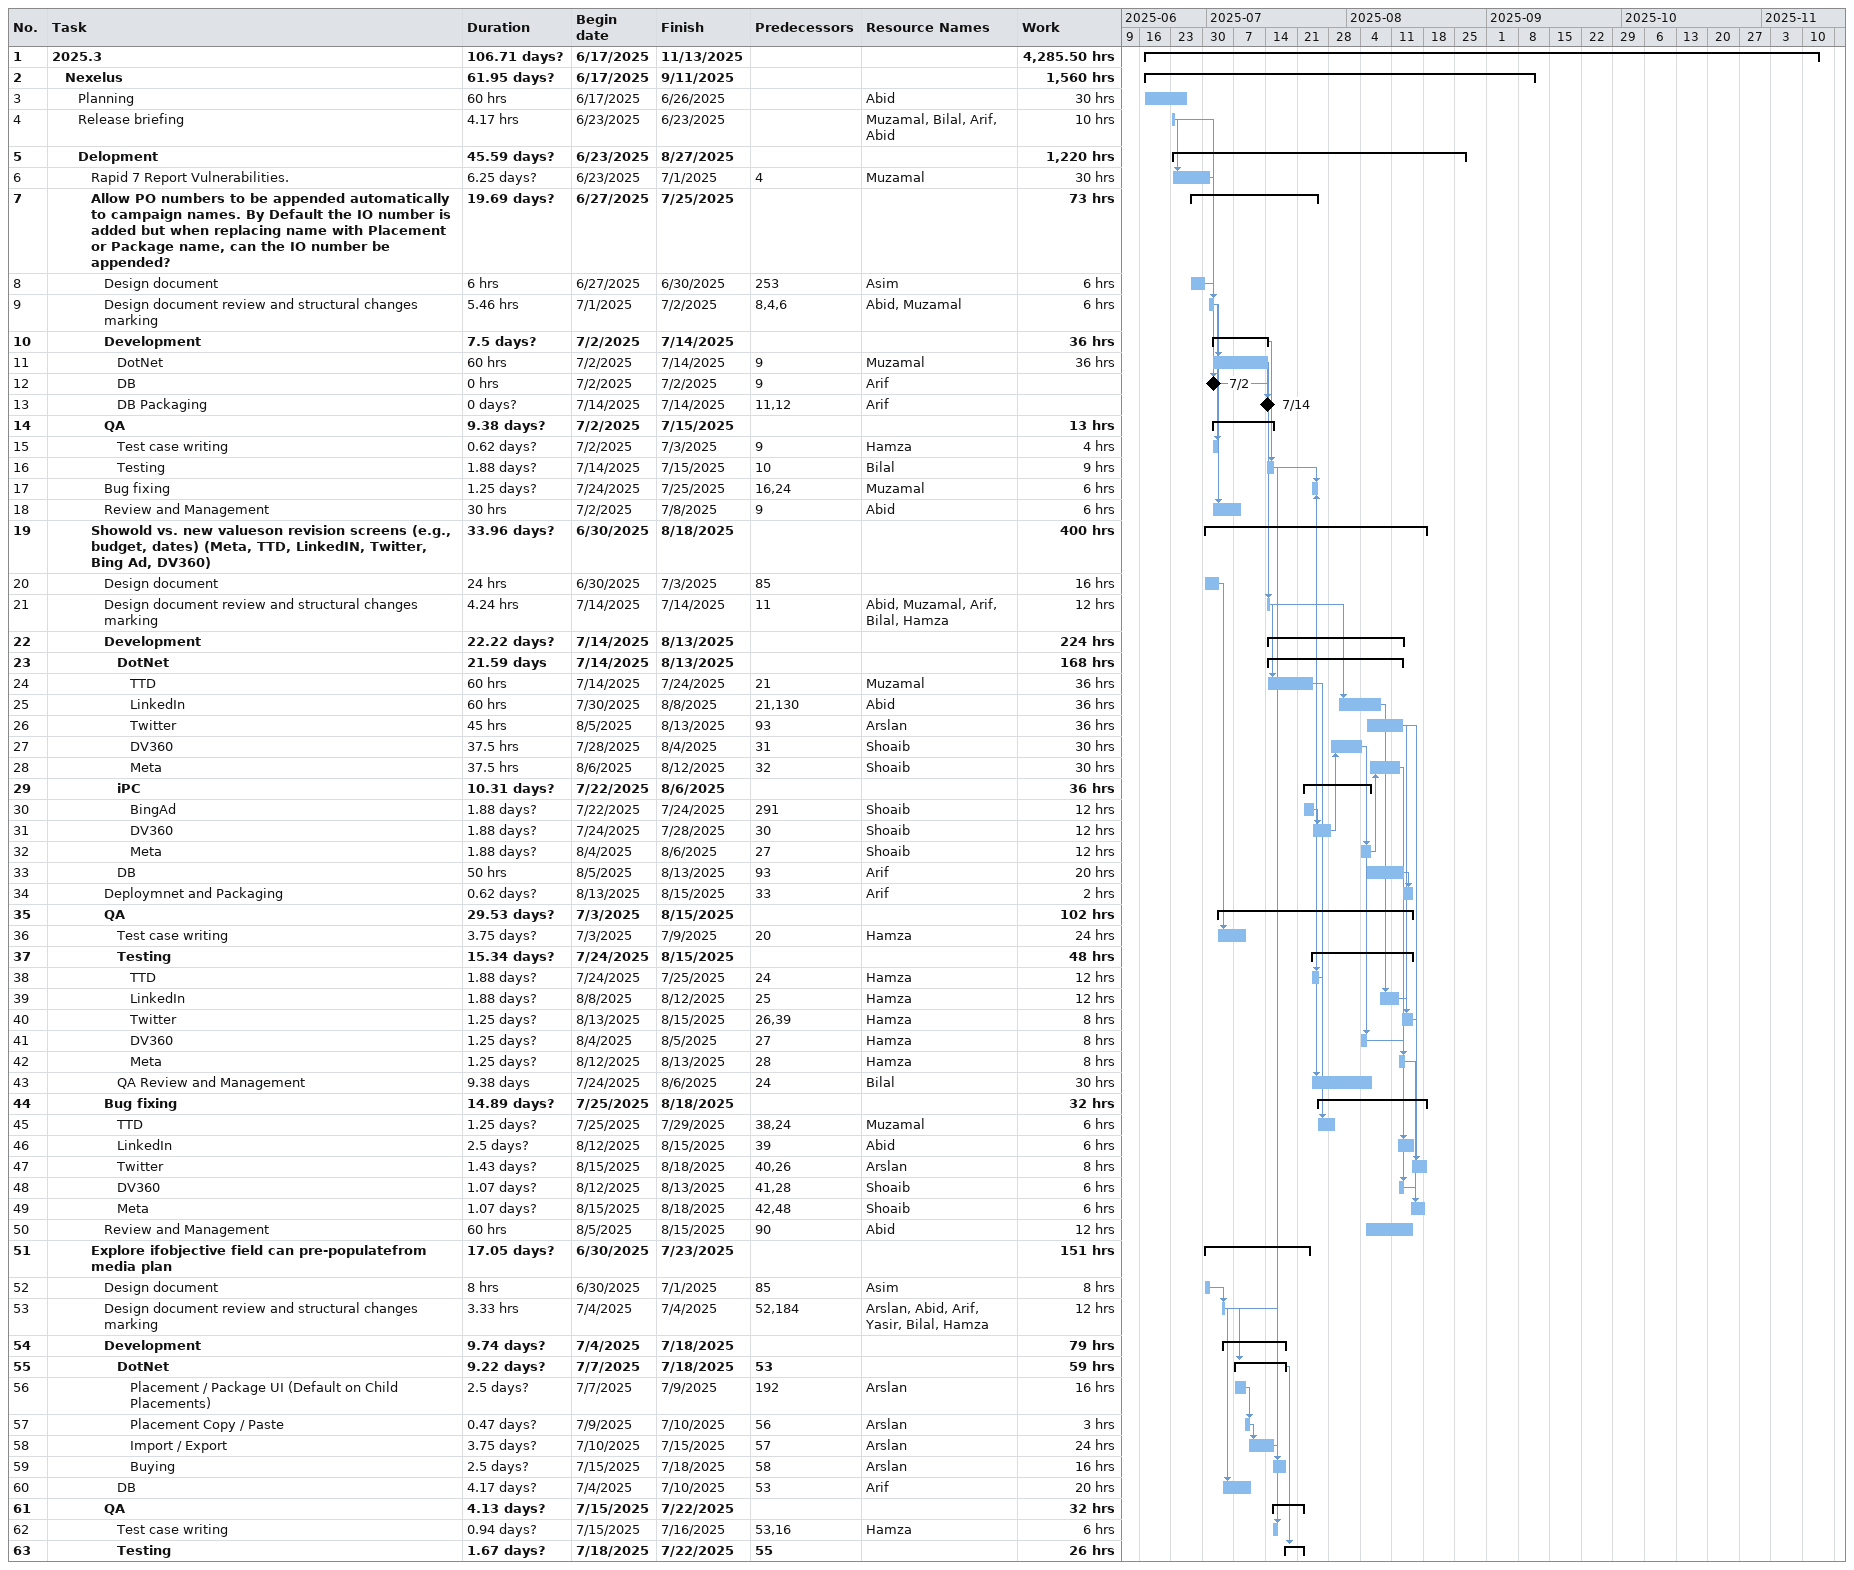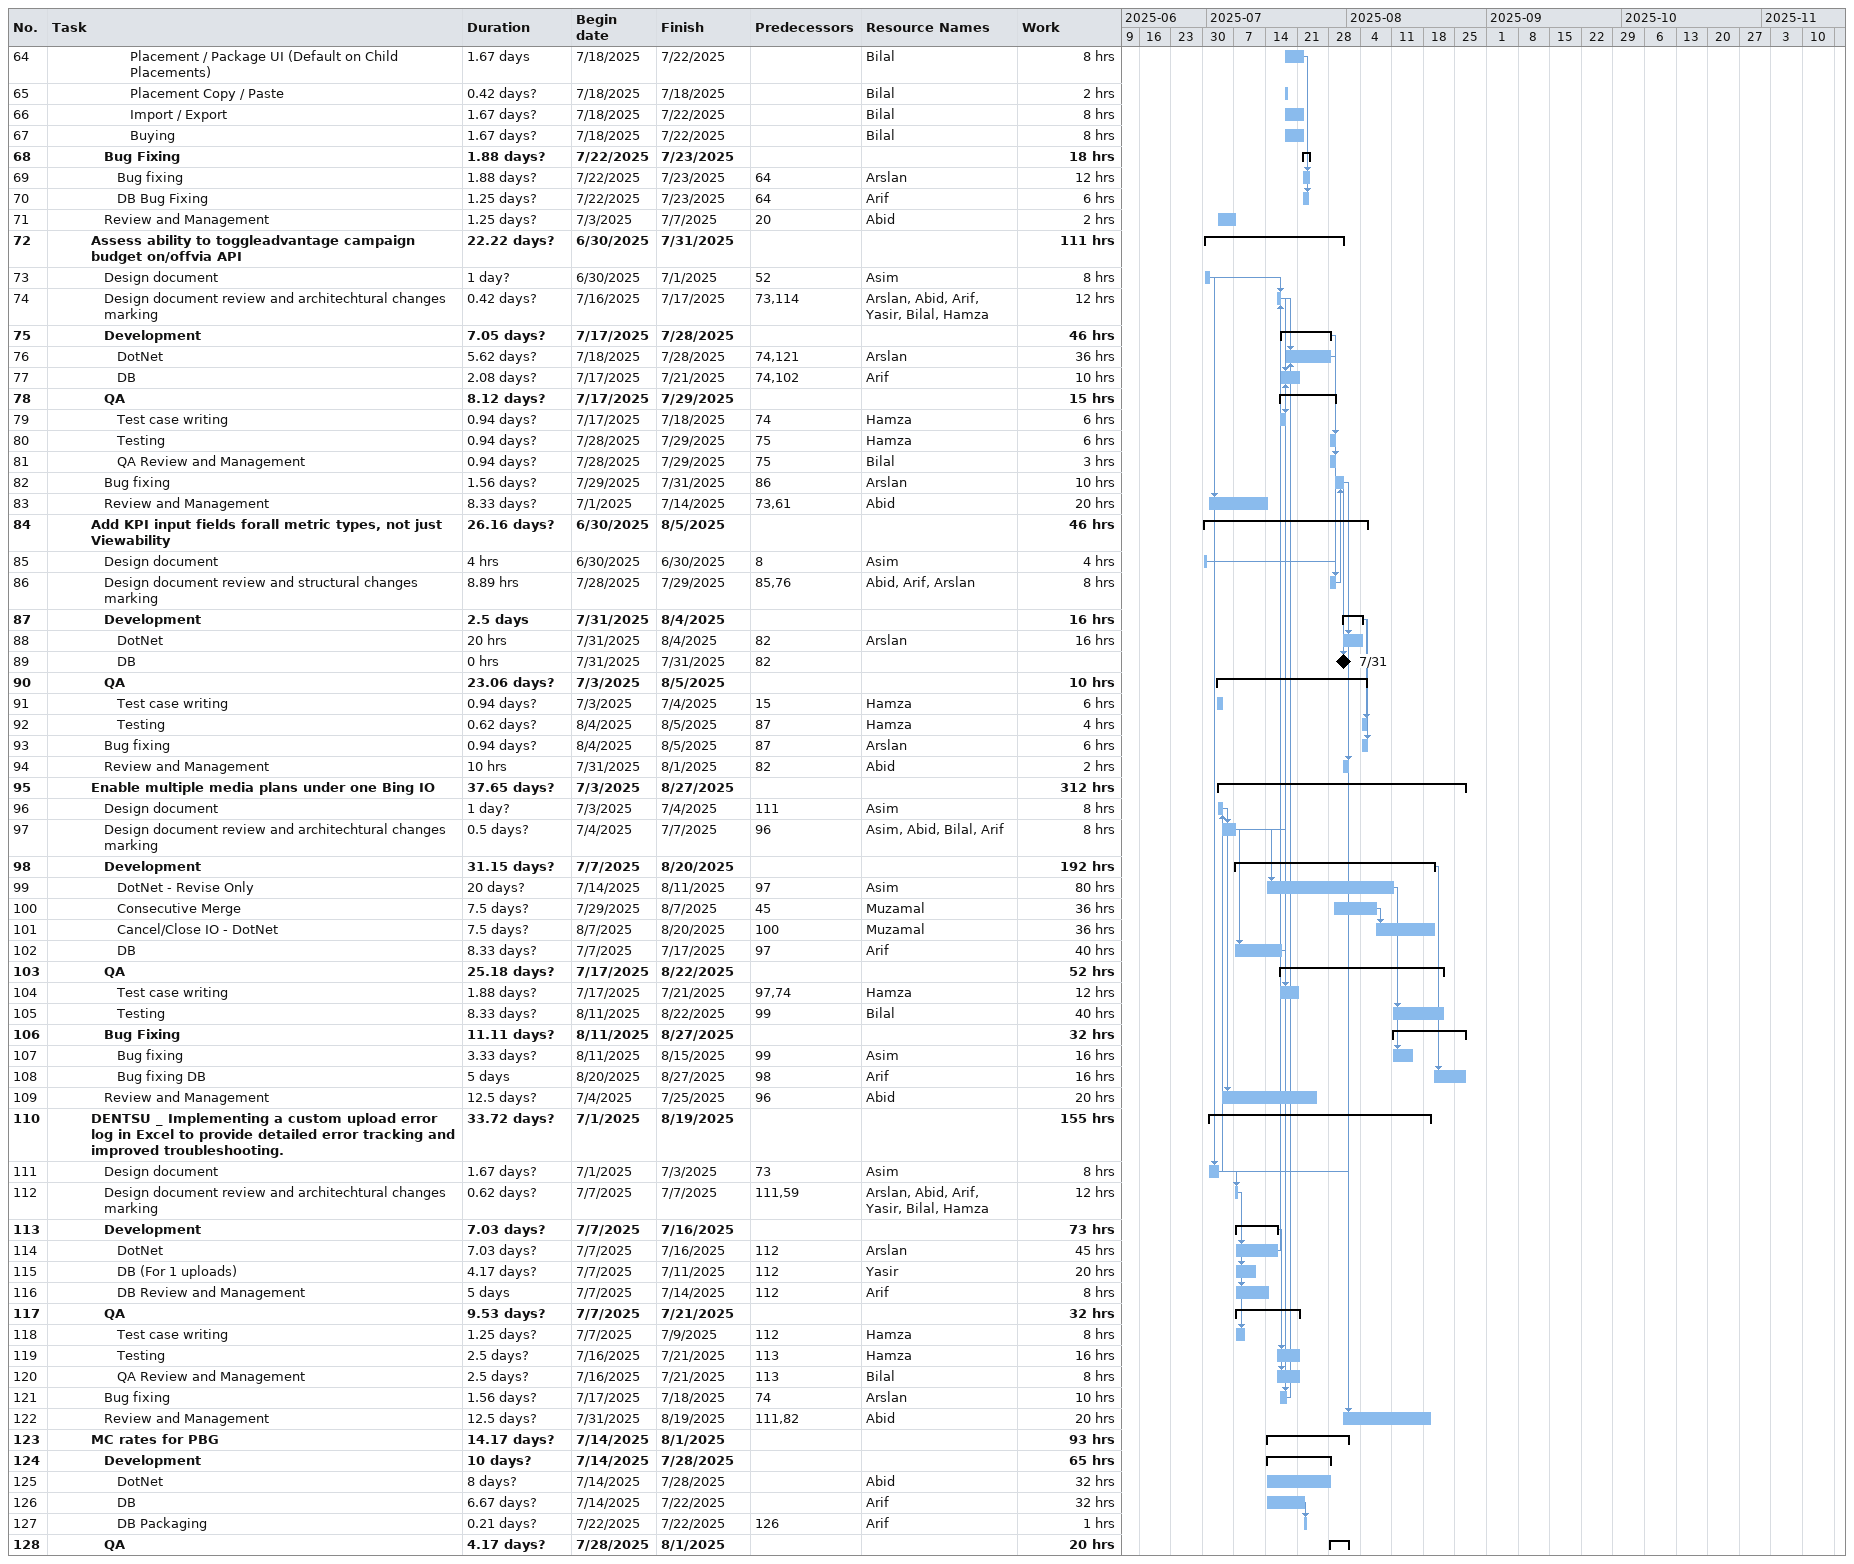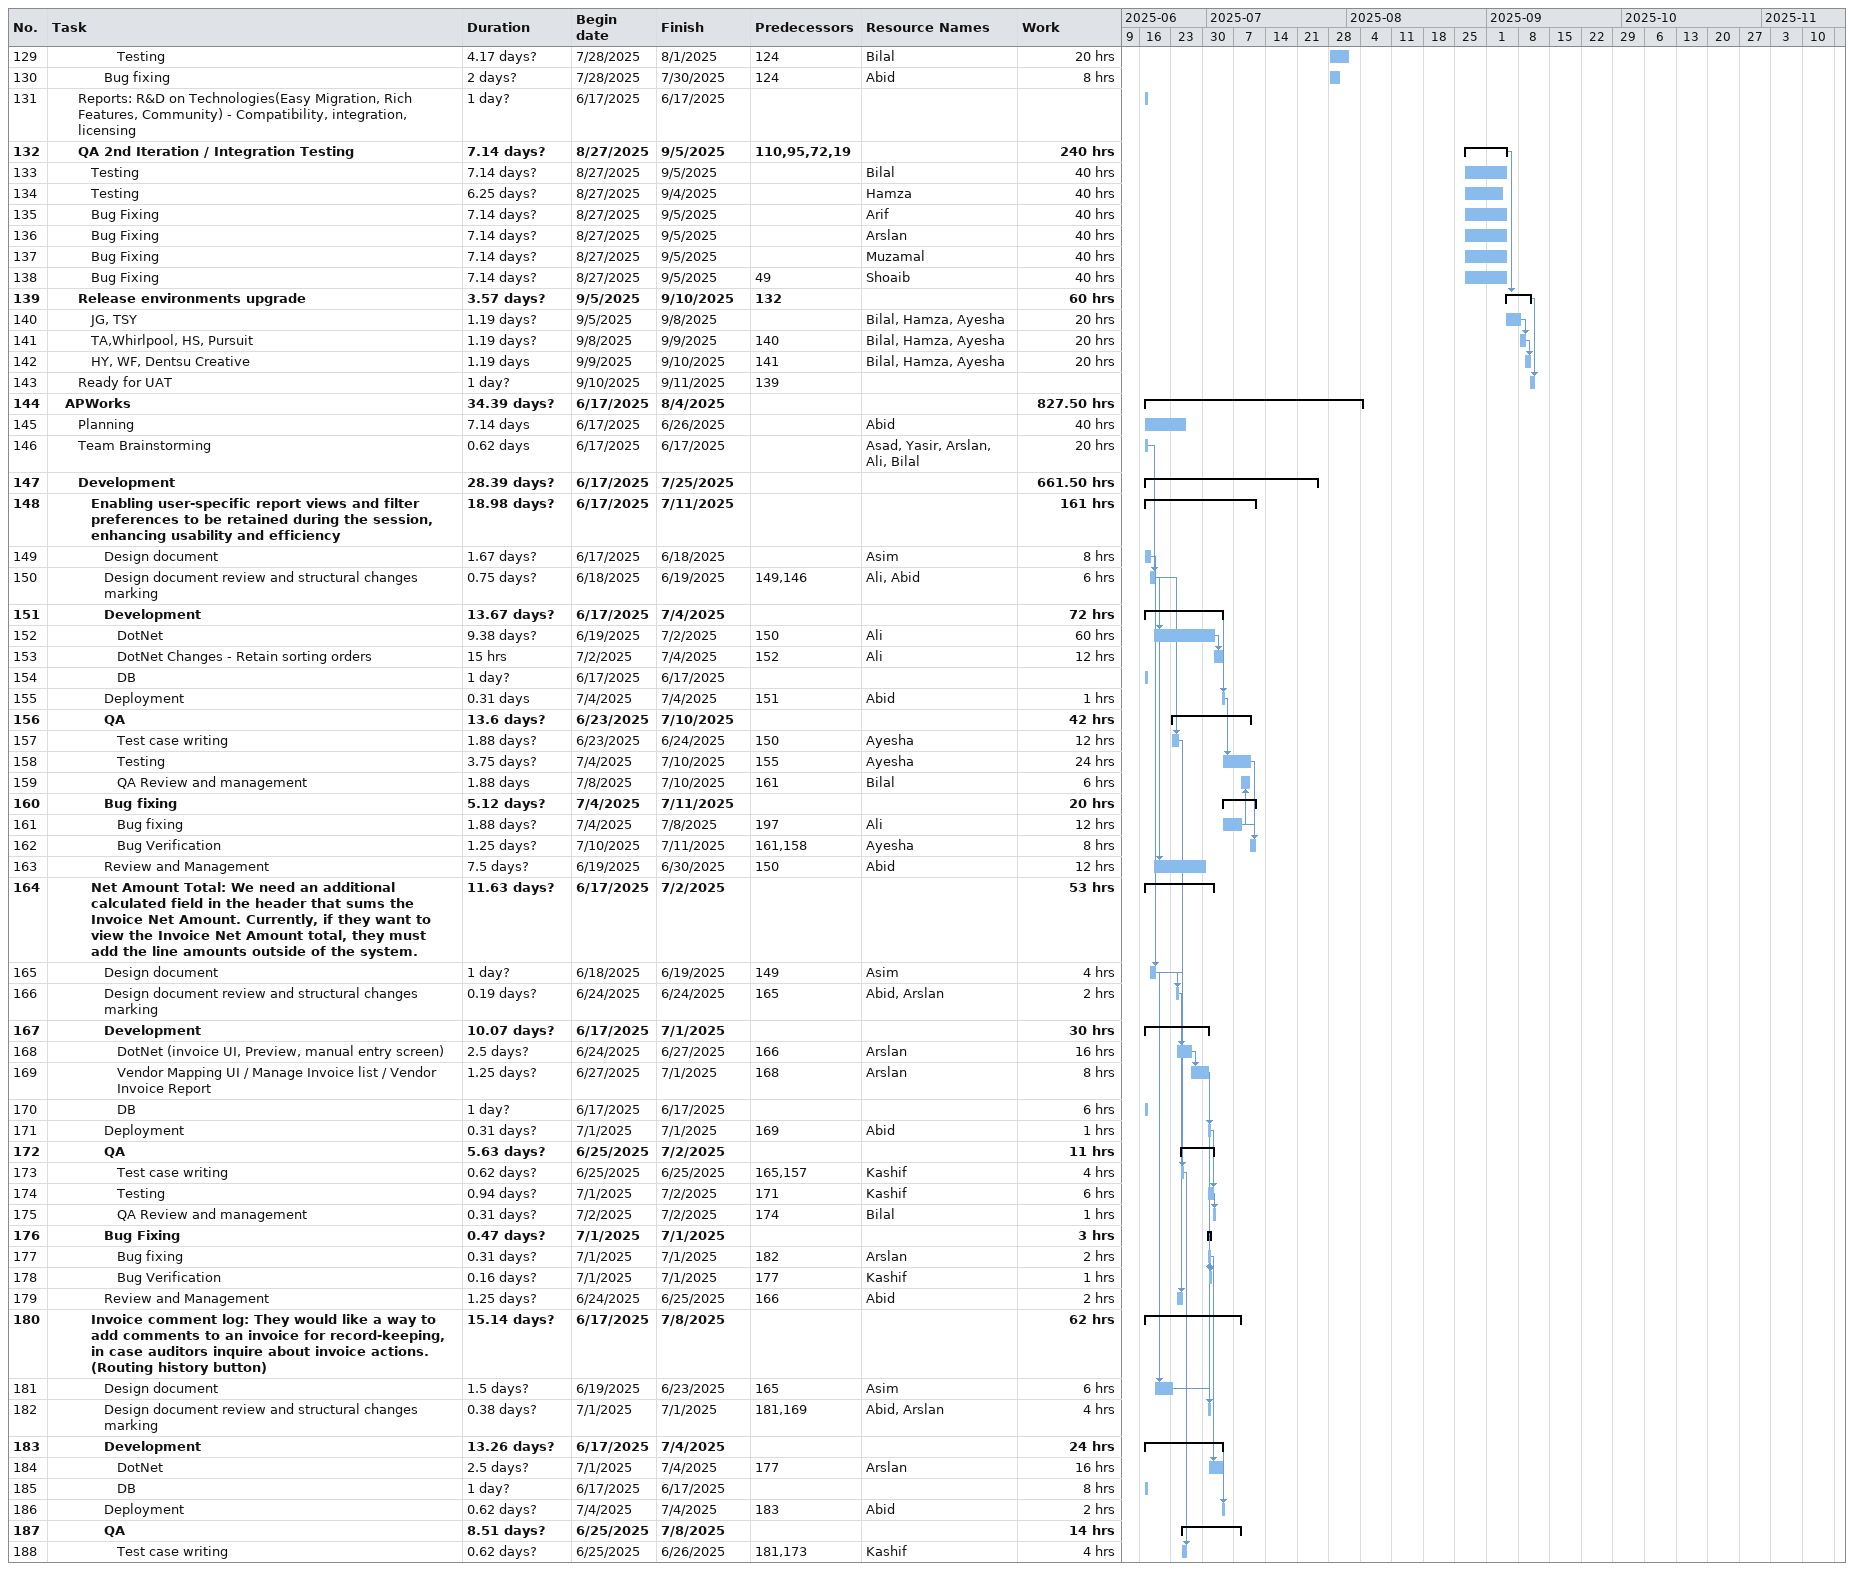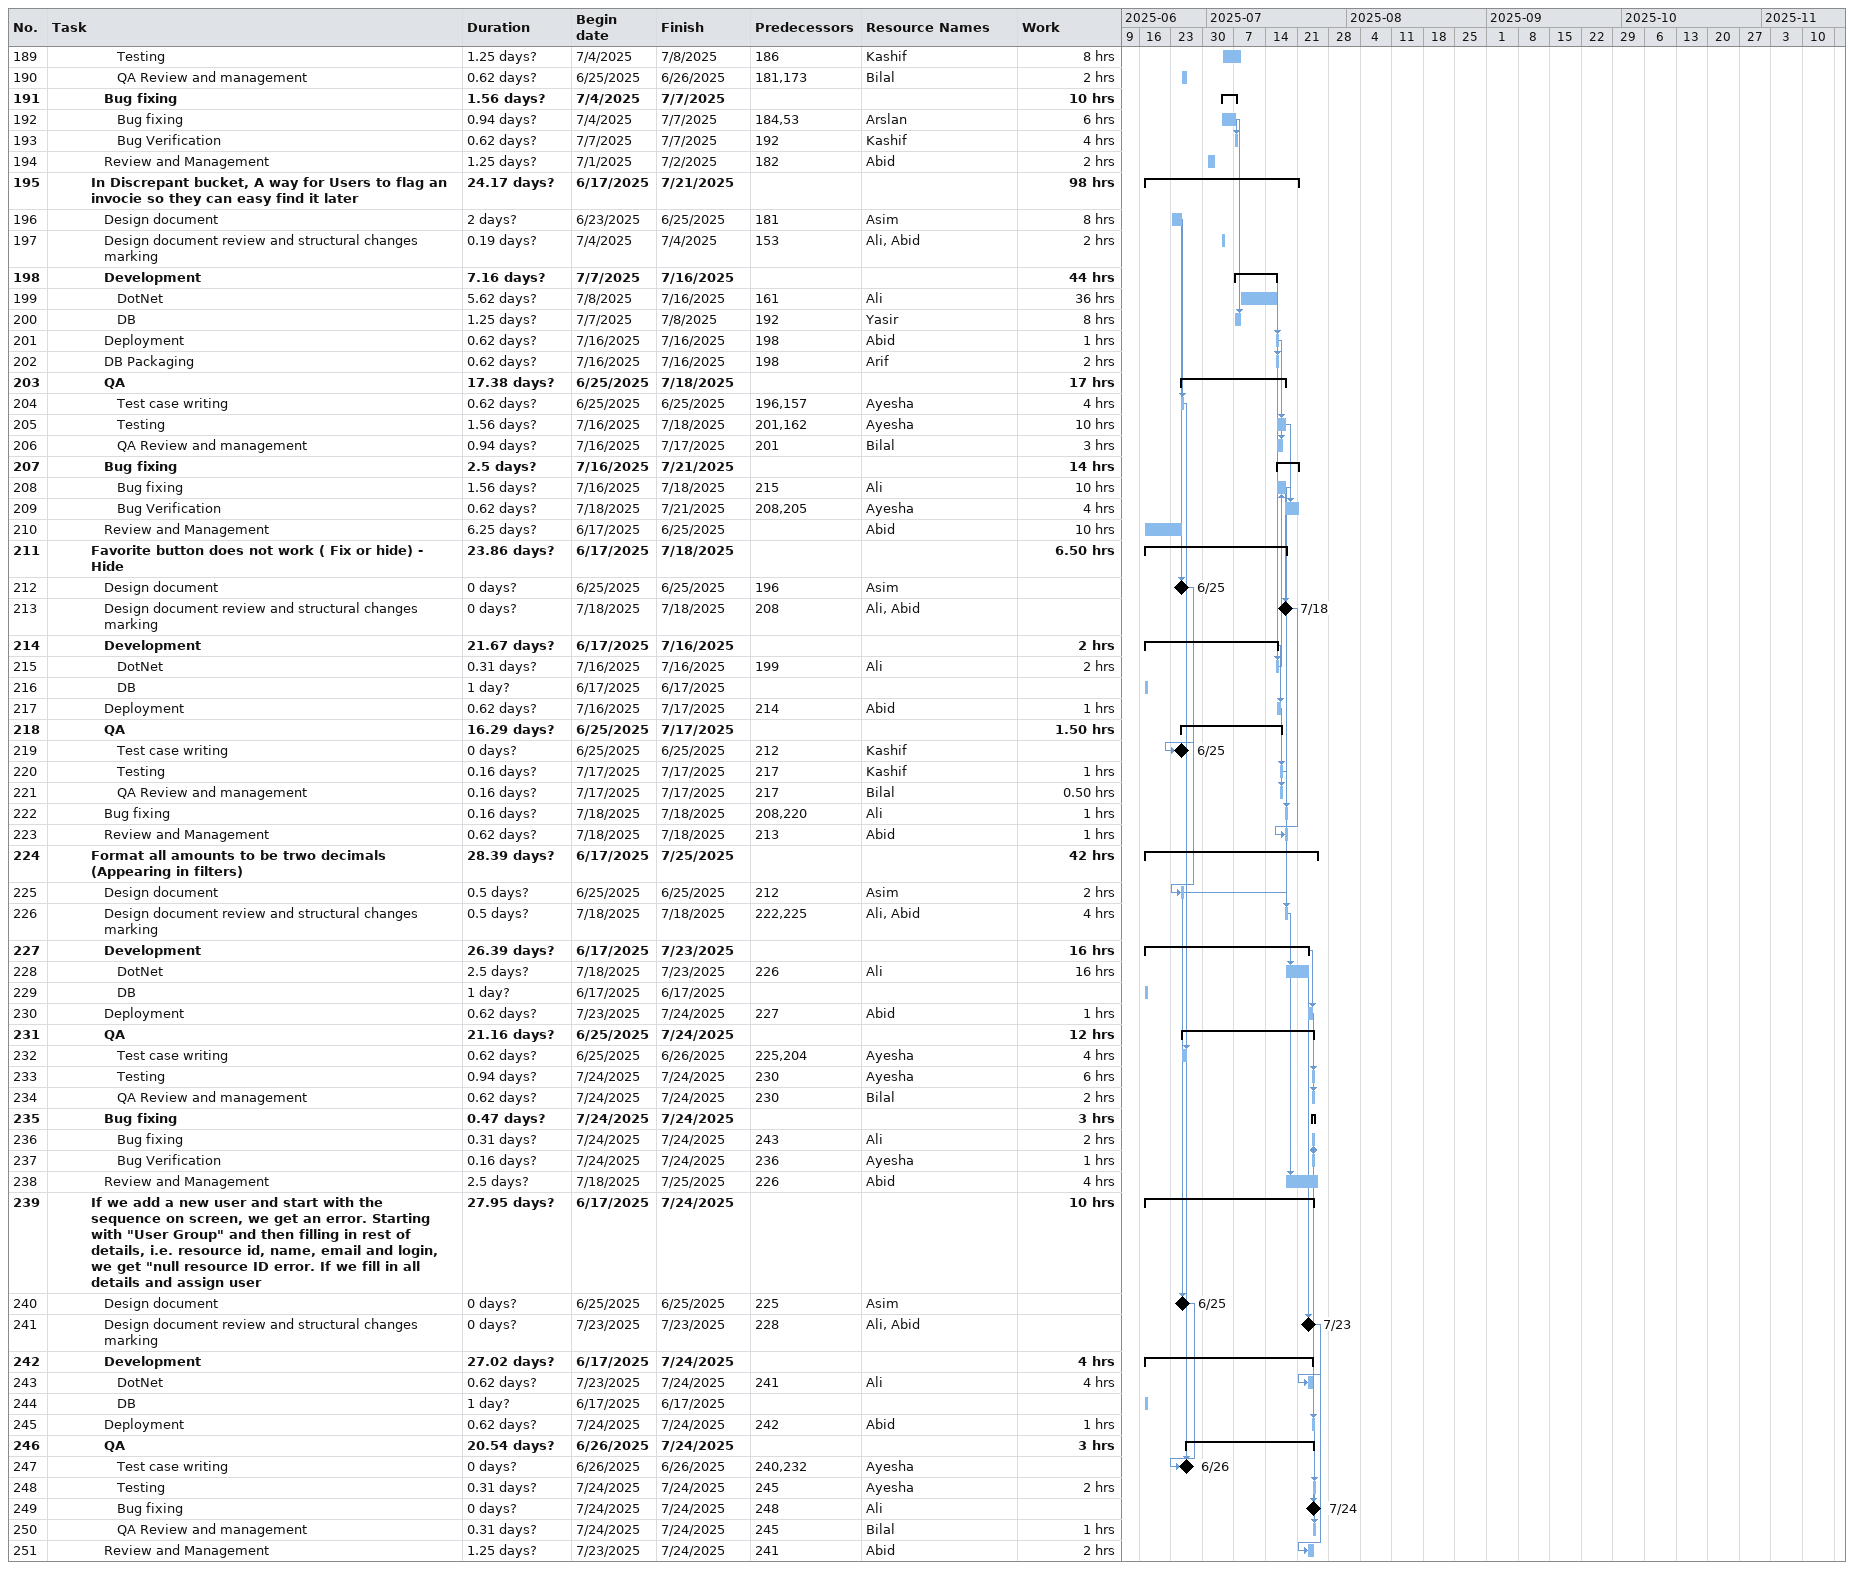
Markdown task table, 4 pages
| ID | Level | Task | Duration | Start | Finish | Predecessors | Resources | Work (h) |
|---|---|---|---|---|---|---|---|---|
| 1 | 1 | **2025.3** | 106.71d? | 2025-06-17 | 2025-11-13 |  |  | 4285.50 |
| 2 | 2 | **Nexelus** | 61.95d? | 2025-06-17 | 2025-09-11 |  |  | 1560 |
| 3 | 3 | Planning | 60h | 2025-06-17 | 2025-06-26 |  | Abid | 30 |
| 4 | 3 | Release briefing | 4.17h | 2025-06-23 | 2025-06-23 |  | Muzamal, Bilal, Arif, Abid | 10 |
| 5 | 3 | **Delopment** | 45.59d? | 2025-06-23 | 2025-08-27 |  |  | 1220 |
| 6 | 4 | Rapid 7 Report Vulnerabilities. | 6.25d? | 2025-06-23 | 2025-07-01 | 4 | Muzamal | 30 |
| 7 | 4 | **Allow PO numbers to be appended automatically to campaign names. By Default the IO number is added but when replacing name with Placement or Package name, can the IO number be appended?** | 19.69d? | 2025-06-27 | 2025-07-25 |  |  | 73 |
| 8 | 5 | Design document | 6h | 2025-06-27 | 2025-06-30 | 253 | Asim | 6 |
| 9 | 5 | Design document review and structural changes marking | 5.46h | 2025-07-01 | 2025-07-02 | 8, 4, 6 | Abid, Muzamal | 6 |
| 10 | 5 | **Development** | 7.5d? | 2025-07-02 | 2025-07-14 |  |  | 36 |
| 11 | 6 | DotNet | 60h | 2025-07-02 | 2025-07-14 | 9 | Muzamal | 36 |
| 12 | 6 | DB | 0h | 2025-07-02 | 2025-07-02 | 9 | Arif |  |
| 13 | 6 | DB Packaging | 0d? | 2025-07-14 | 2025-07-14 | 11, 12 | Arif |  |
| 14 | 5 | **QA** | 9.38d? | 2025-07-02 | 2025-07-15 |  |  | 13 |
| 15 | 6 | Test case writing | 0.62d? | 2025-07-02 | 2025-07-03 | 9 | Hamza | 4 |
| 16 | 6 | Testing | 1.88d? | 2025-07-14 | 2025-07-15 | 10 | Bilal | 9 |
| 17 | 5 | Bug fixing | 1.25d? | 2025-07-24 | 2025-07-25 | 16, 24 | Muzamal | 6 |
| 18 | 5 | Review and Management | 30h | 2025-07-02 | 2025-07-08 | 9 | Abid | 6 |
| 19 | 4 | **Showold vs. new valueson revision screens (e.g., budget, dates) (Meta, TTD, LinkedIN, Twitter, Bing Ad, DV360)** | 33.96d? | 2025-06-30 | 2025-08-18 |  |  | 400 |
| 20 | 5 | Design document | 24h | 2025-06-30 | 2025-07-03 | 85 |  | 16 |
| 21 | 5 | Design document review and structural changes marking | 4.24h | 2025-07-14 | 2025-07-14 | 11 | Abid, Muzamal, Arif, Bilal, Hamza | 12 |
| 22 | 5 | **Development** | 22.22d? | 2025-07-14 | 2025-08-13 |  |  | 224 |
| 23 | 6 | **DotNet** | 21.59d | 2025-07-14 | 2025-08-13 |  |  | 168 |
| 24 | 7 | TTD | 60h | 2025-07-14 | 2025-07-24 | 21 | Muzamal | 36 |
| 25 | 7 | LinkedIn | 60h | 2025-07-30 | 2025-08-08 | 21, 130 | Abid | 36 |
| 26 | 7 | Twitter | 45h | 2025-08-05 | 2025-08-13 | 93 | Arslan | 36 |
| 27 | 7 | DV360 | 37.5h | 2025-07-28 | 2025-08-04 | 31 | Shoaib | 30 |
| 28 | 7 | Meta | 37.5h | 2025-08-06 | 2025-08-12 | 32 | Shoaib | 30 |
| 29 | 6 | **iPC** | 10.31d? | 2025-07-22 | 2025-08-06 |  |  | 36 |
| 30 | 7 | BingAd | 1.88d? | 2025-07-22 | 2025-07-24 | 291 | Shoaib | 12 |
| 31 | 7 | DV360 | 1.88d? | 2025-07-24 | 2025-07-28 | 30 | Shoaib | 12 |
| 32 | 7 | Meta | 1.88d? | 2025-08-04 | 2025-08-06 | 27 | Shoaib | 12 |
| 33 | 6 | DB | 50h | 2025-08-05 | 2025-08-13 | 93 | Arif | 20 |
| 34 | 5 | Deploymnet and Packaging | 0.62d? | 2025-08-13 | 2025-08-15 | 33 | Arif | 2 |
| 35 | 5 | **QA** | 29.53d? | 2025-07-03 | 2025-08-15 |  |  | 102 |
| 36 | 6 | Test case writing | 3.75d? | 2025-07-03 | 2025-07-09 | 20 | Hamza | 24 |
| 37 | 6 | **Testing** | 15.34d? | 2025-07-24 | 2025-08-15 |  |  | 48 |
| 38 | 7 | TTD | 1.88d? | 2025-07-24 | 2025-07-25 | 24 | Hamza | 12 |
| 39 | 7 | LinkedIn | 1.88d? | 2025-08-08 | 2025-08-12 | 25 | Hamza | 12 |
| 40 | 7 | Twitter | 1.25d? | 2025-08-13 | 2025-08-15 | 26, 39 | Hamza | 8 |
| 41 | 7 | DV360 | 1.25d? | 2025-08-04 | 2025-08-05 | 27 | Hamza | 8 |
| 42 | 7 | Meta | 1.25d? | 2025-08-12 | 2025-08-13 | 28 | Hamza | 8 |
| 43 | 6 | QA Review and Management | 9.38d | 2025-07-24 | 2025-08-06 | 24 | Bilal | 30 |
| 44 | 5 | **Bug fixing** | 14.89d? | 2025-07-25 | 2025-08-18 |  |  | 32 |
| 45 | 6 | TTD | 1.25d? | 2025-07-25 | 2025-07-29 | 38, 24 | Muzamal | 6 |
| 46 | 6 | LinkedIn | 2.5d? | 2025-08-12 | 2025-08-15 | 39 | Abid | 6 |
| 47 | 6 | Twitter | 1.43d? | 2025-08-15 | 2025-08-18 | 40, 26 | Arslan | 8 |
| 48 | 6 | DV360 | 1.07d? | 2025-08-12 | 2025-08-13 | 41, 28 | Shoaib | 6 |
| 49 | 6 | Meta | 1.07d? | 2025-08-15 | 2025-08-18 | 42, 48 | Shoaib | 6 |
| 50 | 5 | Review and Management | 60h | 2025-08-05 | 2025-08-15 | 90 | Abid | 12 |
| 51 | 4 | **Explore ifobjective field can pre-populatefrom media plan** | 17.05d? | 2025-06-30 | 2025-07-23 |  |  | 151 |
| 52 | 5 | Design document | 8h | 2025-06-30 | 2025-07-01 | 85 | Asim | 8 |
| 53 | 5 | Design document review and structural changes marking | 3.33h | 2025-07-04 | 2025-07-04 | 52, 184 | Arslan, Abid, Arif, Yasir, Bilal, Hamza | 12 |
| 54 | 5 | **Development** | 9.74d? | 2025-07-04 | 2025-07-18 |  |  | 79 |
| 55 | 6 | **DotNet** | 9.22d? | 2025-07-07 | 2025-07-18 | 53 |  | 59 |
| 56 | 7 | Placement / Package UI (Default on Child Placements) | 2.5d? | 2025-07-07 | 2025-07-09 | 192 | Arslan | 16 |
| 57 | 7 | Placement Copy / Paste | 0.47d? | 2025-07-09 | 2025-07-10 | 56 | Arslan | 3 |
| 58 | 7 | Import / Export | 3.75d? | 2025-07-10 | 2025-07-15 | 57 | Arslan | 24 |
| 59 | 7 | Buying | 2.5d? | 2025-07-15 | 2025-07-18 | 58 | Arslan | 16 |
| 60 | 6 | DB | 4.17d? | 2025-07-04 | 2025-07-10 | 53 | Arif | 20 |
| 61 | 5 | **QA** | 4.13d? | 2025-07-15 | 2025-07-22 |  |  | 32 |
| 62 | 6 | Test case writing | 0.94d? | 2025-07-15 | 2025-07-16 | 53, 16 | Hamza | 6 |
| 63 | 6 | **Testing** | 1.67d? | 2025-07-18 | 2025-07-22 | 55 |  | 26 |
| 64 | 7 | Placement / Package UI (Default on Child Placements) | 1.67d | 2025-07-18 | 2025-07-22 |  | Bilal | 8 |
| 65 | 7 | Placement Copy / Paste | 0.42d? | 2025-07-18 | 2025-07-18 |  | Bilal | 2 |
| 66 | 7 | Import / Export | 1.67d? | 2025-07-18 | 2025-07-22 |  | Bilal | 8 |
| 67 | 7 | Buying | 1.67d? | 2025-07-18 | 2025-07-22 |  | Bilal | 8 |
| 68 | 5 | **Bug Fixing** | 1.88d? | 2025-07-22 | 2025-07-23 |  |  | 18 |
| 69 | 6 | Bug fixing | 1.88d? | 2025-07-22 | 2025-07-23 | 64 | Arslan | 12 |
| 70 | 6 | DB Bug Fixing | 1.25d? | 2025-07-22 | 2025-07-23 | 64 | Arif | 6 |
| 71 | 5 | Review and Management | 1.25d? | 2025-07-03 | 2025-07-07 | 20 | Abid | 2 |
| 72 | 4 | **Assess ability to toggleadvantage campaign budget on/offvia API** | 22.22d? | 2025-06-30 | 2025-07-31 |  |  | 111 |
| 73 | 5 | Design document | 1d? | 2025-06-30 | 2025-07-01 | 52 | Asim | 8 |
| 74 | 5 | Design document review and architechtural changes marking | 0.42d? | 2025-07-16 | 2025-07-17 | 73, 114 | Arslan, Abid, Arif, Yasir, Bilal, Hamza | 12 |
| 75 | 5 | **Development** | 7.05d? | 2025-07-17 | 2025-07-28 |  |  | 46 |
| 76 | 6 | DotNet | 5.62d? | 2025-07-18 | 2025-07-28 | 74, 121 | Arslan | 36 |
| 77 | 6 | DB | 2.08d? | 2025-07-17 | 2025-07-21 | 74, 102 | Arif | 10 |
| 78 | 5 | **QA** | 8.12d? | 2025-07-17 | 2025-07-29 |  |  | 15 |
| 79 | 6 | Test case writing | 0.94d? | 2025-07-17 | 2025-07-18 | 74 | Hamza | 6 |
| 80 | 6 | Testing | 0.94d? | 2025-07-28 | 2025-07-29 | 75 | Hamza | 6 |
| 81 | 6 | QA Review and Management | 0.94d? | 2025-07-28 | 2025-07-29 | 75 | Bilal | 3 |
| 82 | 5 | Bug fixing | 1.56d? | 2025-07-29 | 2025-07-31 | 86 | Arslan | 10 |
| 83 | 5 | Review and Management | 8.33d? | 2025-07-01 | 2025-07-14 | 73, 61 | Abid | 20 |
| 84 | 4 | **Add KPI input fields forall metric types, not just Viewability** | 26.16d? | 2025-06-30 | 2025-08-05 |  |  | 46 |
| 85 | 5 | Design document | 4h | 2025-06-30 | 2025-06-30 | 8 | Asim | 4 |
| 86 | 5 | Design document review and structural changes marking | 8.89h | 2025-07-28 | 2025-07-29 | 85, 76 | Abid, Arif, Arslan | 8 |
| 87 | 5 | **Development** | 2.5d | 2025-07-31 | 2025-08-04 |  |  | 16 |
| 88 | 6 | DotNet | 20h | 2025-07-31 | 2025-08-04 | 82 | Arslan | 16 |
| 89 | 6 | DB | 0h | 2025-07-31 | 2025-07-31 | 82 |  |  |
| 90 | 5 | **QA** | 23.06d? | 2025-07-03 | 2025-08-05 |  |  | 10 |
| 91 | 6 | Test case writing | 0.94d? | 2025-07-03 | 2025-07-04 | 15 | Hamza | 6 |
| 92 | 6 | Testing | 0.62d? | 2025-08-04 | 2025-08-05 | 87 | Hamza | 4 |
| 93 | 5 | Bug fixing | 0.94d? | 2025-08-04 | 2025-08-05 | 87 | Arslan | 6 |
| 94 | 5 | Review and Management | 10h | 2025-07-31 | 2025-08-01 | 82 | Abid | 2 |
| 95 | 4 | **Enable multiple media plans under one Bing IO** | 37.65d? | 2025-07-03 | 2025-08-27 |  |  | 312 |
| 96 | 5 | Design document | 1d? | 2025-07-03 | 2025-07-04 | 111 | Asim | 8 |
| 97 | 5 | Design document review and architechtural changes marking | 0.5d? | 2025-07-04 | 2025-07-07 | 96 | Asim, Abid, Bilal, Arif | 8 |
| 98 | 5 | **Development** | 31.15d? | 2025-07-07 | 2025-08-20 |  |  | 192 |
| 99 | 6 | DotNet - Revise Only | 20d? | 2025-07-14 | 2025-08-11 | 97 | Asim | 80 |
| 100 | 6 | Consecutive Merge | 7.5d? | 2025-07-29 | 2025-08-07 | 45 | Muzamal | 36 |
| 101 | 6 | Cancel/Close IO - DotNet | 7.5d? | 2025-08-07 | 2025-08-20 | 100 | Muzamal | 36 |
| 102 | 6 | DB | 8.33d? | 2025-07-07 | 2025-07-17 | 97 | Arif | 40 |
| 103 | 5 | **QA** | 25.18d? | 2025-07-17 | 2025-08-22 |  |  | 52 |
| 104 | 6 | Test case writing | 1.88d? | 2025-07-17 | 2025-07-21 | 97, 74 | Hamza | 12 |
| 105 | 6 | Testing | 8.33d? | 2025-08-11 | 2025-08-22 | 99 | Bilal | 40 |
| 106 | 5 | **Bug Fixing** | 11.11d? | 2025-08-11 | 2025-08-27 |  |  | 32 |
| 107 | 6 | Bug fixing | 3.33d? | 2025-08-11 | 2025-08-15 | 99 | Asim | 16 |
| 108 | 6 | Bug fixing DB | 5d | 2025-08-20 | 2025-08-27 | 98 | Arif | 16 |
| 109 | 5 | Review and Management | 12.5d? | 2025-07-04 | 2025-07-25 | 96 | Abid | 20 |
| 110 | 4 | **DENTSU _ Implementing a custom upload error log in Excel to provide detailed error tracking and improved troubleshooting.** | 33.72d? | 2025-07-01 | 2025-08-19 |  |  | 155 |
| 111 | 5 | Design document | 1.67d? | 2025-07-01 | 2025-07-03 | 73 | Asim | 8 |
| 112 | 5 | Design document review and architechtural changes marking | 0.62d? | 2025-07-07 | 2025-07-07 | 111, 59 | Arslan, Abid, Arif, Yasir, Bilal, Hamza | 12 |
| 113 | 5 | **Development** | 7.03d? | 2025-07-07 | 2025-07-16 |  |  | 73 |
| 114 | 6 | DotNet | 7.03d? | 2025-07-07 | 2025-07-16 | 112 | Arslan | 45 |
| 115 | 6 | DB (For 1 uploads) | 4.17d? | 2025-07-07 | 2025-07-11 | 112 | Yasir | 20 |
| 116 | 6 | DB Review and Management | 5d | 2025-07-07 | 2025-07-14 | 112 | Arif | 8 |
| 117 | 5 | **QA** | 9.53d? | 2025-07-07 | 2025-07-21 |  |  | 32 |
| 118 | 6 | Test case writing | 1.25d? | 2025-07-07 | 2025-07-09 | 112 | Hamza | 8 |
| 119 | 6 | Testing | 2.5d? | 2025-07-16 | 2025-07-21 | 113 | Hamza | 16 |
| 120 | 6 | QA Review and Management | 2.5d? | 2025-07-16 | 2025-07-21 | 113 | Bilal | 8 |
| 121 | 5 | Bug fixing | 1.56d? | 2025-07-17 | 2025-07-18 | 74 | Arslan | 10 |
| 122 | 5 | Review and Management | 12.5d? | 2025-07-31 | 2025-08-19 | 111, 82 | Abid | 20 |
| 123 | 4 | **MC rates for PBG** | 14.17d? | 2025-07-14 | 2025-08-01 |  |  | 93 |
| 124 | 5 | **Development** | 10d? | 2025-07-14 | 2025-07-28 |  |  | 65 |
| 125 | 6 | DotNet | 8d? | 2025-07-14 | 2025-07-28 |  | Abid | 32 |
| 126 | 6 | DB | 6.67d? | 2025-07-14 | 2025-07-22 |  | Arif | 32 |
| 127 | 6 | DB Packaging | 0.21d? | 2025-07-22 | 2025-07-22 | 126 | Arif | 1 |
| 128 | 5 | **QA** | 4.17d? | 2025-07-28 | 2025-08-01 |  |  | 20 |
| 129 | 6 | Testing | 4.17d? | 2025-07-28 | 2025-08-01 | 124 | Bilal | 20 |
| 130 | 5 | Bug fixing | 2d? | 2025-07-28 | 2025-07-30 | 124 | Abid | 8 |
| 131 | 3 | Reports: R&D on Technologies(Easy Migration, Rich Features, Community) - Compatibility, integration, licensing | 1d? | 2025-06-17 | 2025-06-17 |  |  |  |
| 132 | 3 | **QA 2nd Iteration / Integration Testing** | 7.14d? | 2025-08-27 | 2025-09-05 | 110, 95, 72, 19 |  | 240 |
| 133 | 4 | Testing | 7.14d? | 2025-08-27 | 2025-09-05 |  | Bilal | 40 |
| 134 | 4 | Testing | 6.25d? | 2025-08-27 | 2025-09-04 |  | Hamza | 40 |
| 135 | 4 | Bug Fixing | 7.14d? | 2025-08-27 | 2025-09-05 |  | Arif | 40 |
| 136 | 4 | Bug Fixing | 7.14d? | 2025-08-27 | 2025-09-05 |  | Arslan | 40 |
| 137 | 4 | Bug Fixing | 7.14d? | 2025-08-27 | 2025-09-05 |  | Muzamal | 40 |
| 138 | 4 | Bug Fixing | 7.14d? | 2025-08-27 | 2025-09-05 | 49 | Shoaib | 40 |
| 139 | 3 | **Release environments upgrade** | 3.57d? | 2025-09-05 | 2025-09-10 | 132 |  | 60 |
| 140 | 4 | JG, TSY | 1.19d? | 2025-09-05 | 2025-09-08 |  | Bilal, Hamza, Ayesha | 20 |
| 141 | 4 | TA,Whirlpool, HS, Pursuit | 1.19d? | 2025-09-08 | 2025-09-09 | 140 | Bilal, Hamza, Ayesha | 20 |
| 142 | 4 | HY, WF, Dentsu Creative | 1.19d | 2025-09-09 | 2025-09-10 | 141 | Bilal, Hamza, Ayesha | 20 |
| 143 | 3 | Ready for UAT | 1d? | 2025-09-10 | 2025-09-11 | 139 |  |  |
| 144 | 2 | **APWorks** | 34.39d? | 2025-06-17 | 2025-08-04 |  |  | 827.50 |
| 145 | 3 | Planning | 7.14d | 2025-06-17 | 2025-06-26 |  | Abid | 40 |
| 146 | 3 | Team Brainstorming | 0.62d | 2025-06-17 | 2025-06-17 |  | Asad, Yasir, Arslan, Ali, Bilal | 20 |
| 147 | 3 | **Development** | 28.39d? | 2025-06-17 | 2025-07-25 |  |  | 661.50 |
| 148 | 4 | **Enabling user-specific report views and filter preferences to be retained during the session, enhancing usability and efficiency** | 18.98d? | 2025-06-17 | 2025-07-11 |  |  | 161 |
| 149 | 5 | Design document | 1.67d? | 2025-06-17 | 2025-06-18 |  | Asim | 8 |
| 150 | 5 | Design document review and structural changes marking | 0.75d? | 2025-06-18 | 2025-06-19 | 149, 146 | Ali, Abid | 6 |
| 151 | 5 | **Development** | 13.67d? | 2025-06-17 | 2025-07-04 |  |  | 72 |
| 152 | 6 | DotNet | 9.38d? | 2025-06-19 | 2025-07-02 | 150 | Ali | 60 |
| 153 | 6 | DotNet Changes - Retain sorting orders | 15h | 2025-07-02 | 2025-07-04 | 152 | Ali | 12 |
| 154 | 6 | DB | 1d? | 2025-06-17 | 2025-06-17 |  |  |  |
| 155 | 5 | Deployment | 0.31d | 2025-07-04 | 2025-07-04 | 151 | Abid | 1 |
| 156 | 5 | **QA** | 13.6d? | 2025-06-23 | 2025-07-10 |  |  | 42 |
| 157 | 6 | Test case writing | 1.88d? | 2025-06-23 | 2025-06-24 | 150 | Ayesha | 12 |
| 158 | 6 | Testing | 3.75d? | 2025-07-04 | 2025-07-10 | 155 | Ayesha | 24 |
| 159 | 6 | QA Review and management | 1.88d | 2025-07-08 | 2025-07-10 | 161 | Bilal | 6 |
| 160 | 5 | **Bug fixing** | 5.12d? | 2025-07-04 | 2025-07-11 |  |  | 20 |
| 161 | 6 | Bug fixing | 1.88d? | 2025-07-04 | 2025-07-08 | 197 | Ali | 12 |
| 162 | 6 | Bug Verification | 1.25d? | 2025-07-10 | 2025-07-11 | 161, 158 | Ayesha | 8 |
| 163 | 5 | Review and Management | 7.5d? | 2025-06-19 | 2025-06-30 | 150 | Abid | 12 |
| 164 | 4 | **Net Amount Total: We need an additional calculated field in the header that sums the Invoice Net Amount. Currently, if they want to view the Invoice Net Amount total, they must add the line amounts outside of the system.** | 11.63d? | 2025-06-17 | 2025-07-02 |  |  | 53 |
| 165 | 5 | Design document | 1d? | 2025-06-18 | 2025-06-19 | 149 | Asim | 4 |
| 166 | 5 | Design document review and structural changes marking | 0.19d? | 2025-06-24 | 2025-06-24 | 165 | Abid, Arslan | 2 |
| 167 | 5 | **Development** | 10.07d? | 2025-06-17 | 2025-07-01 |  |  | 30 |
| 168 | 6 | DotNet (invoice UI, Preview, manual entry screen) | 2.5d? | 2025-06-24 | 2025-06-27 | 166 | Arslan | 16 |
| 169 | 6 | Vendor Mapping UI / Manage Invoice list / Vendor Invoice Report | 1.25d? | 2025-06-27 | 2025-07-01 | 168 | Arslan | 8 |
| 170 | 6 | DB | 1d? | 2025-06-17 | 2025-06-17 |  |  | 6 |
| 171 | 5 | Deployment | 0.31d? | 2025-07-01 | 2025-07-01 | 169 | Abid | 1 |
| 172 | 5 | **QA** | 5.63d? | 2025-06-25 | 2025-07-02 |  |  | 11 |
| 173 | 6 | Test case writing | 0.62d? | 2025-06-25 | 2025-06-25 | 165, 157 | Kashif | 4 |
| 174 | 6 | Testing | 0.94d? | 2025-07-01 | 2025-07-02 | 171 | Kashif | 6 |
| 175 | 6 | QA Review and management | 0.31d? | 2025-07-02 | 2025-07-02 | 174 | Bilal | 1 |
| 176 | 5 | **Bug Fixing** | 0.47d? | 2025-07-01 | 2025-07-01 |  |  | 3 |
| 177 | 6 | Bug fixing | 0.31d? | 2025-07-01 | 2025-07-01 | 182 | Arslan | 2 |
| 178 | 6 | Bug Verification | 0.16d? | 2025-07-01 | 2025-07-01 | 177 | Kashif | 1 |
| 179 | 5 | Review and Management | 1.25d? | 2025-06-24 | 2025-06-25 | 166 | Abid | 2 |
| 180 | 4 | **Invoice comment log: They would like a way to add comments to an invoice for record-keeping, in case auditors inquire about invoice actions. (Routing history button)** | 15.14d? | 2025-06-17 | 2025-07-08 |  |  | 62 |
| 181 | 5 | Design document | 1.5d? | 2025-06-19 | 2025-06-23 | 165 | Asim | 6 |
| 182 | 5 | Design document review and structural changes marking | 0.38d? | 2025-07-01 | 2025-07-01 | 181, 169 | Abid, Arslan | 4 |
| 183 | 5 | **Development** | 13.26d? | 2025-06-17 | 2025-07-04 |  |  | 24 |
| 184 | 6 | DotNet | 2.5d? | 2025-07-01 | 2025-07-04 | 177 | Arslan | 16 |
| 185 | 6 | DB | 1d? | 2025-06-17 | 2025-06-17 |  |  | 8 |
| 186 | 5 | Deployment | 0.62d? | 2025-07-04 | 2025-07-04 | 183 | Abid | 2 |
| 187 | 5 | **QA** | 8.51d? | 2025-06-25 | 2025-07-08 |  |  | 14 |
| 188 | 6 | Test case writing | 0.62d? | 2025-06-25 | 2025-06-26 | 181, 173 | Kashif | 4 |
| 189 | 6 | Testing | 1.25d? | 2025-07-04 | 2025-07-08 | 186 | Kashif | 8 |
| 190 | 6 | QA Review and management | 0.62d? | 2025-06-25 | 2025-06-26 | 181, 173 | Bilal | 2 |
| 191 | 5 | **Bug fixing** | 1.56d? | 2025-07-04 | 2025-07-07 |  |  | 10 |
| 192 | 6 | Bug fixing | 0.94d? | 2025-07-04 | 2025-07-07 | 184, 53 | Arslan | 6 |
| 193 | 6 | Bug Verification | 0.62d? | 2025-07-07 | 2025-07-07 | 192 | Kashif | 4 |
| 194 | 5 | Review and Management | 1.25d? | 2025-07-01 | 2025-07-02 | 182 | Abid | 2 |
| 195 | 4 | **In Discrepant bucket, A way for Users to flag an invocie so they can easy find it later** | 24.17d? | 2025-06-17 | 2025-07-21 |  |  | 98 |
| 196 | 5 | Design document | 2d? | 2025-06-23 | 2025-06-25 | 181 | Asim | 8 |
| 197 | 5 | Design document review and structural changes marking | 0.19d? | 2025-07-04 | 2025-07-04 | 153 | Ali, Abid | 2 |
| 198 | 5 | **Development** | 7.16d? | 2025-07-07 | 2025-07-16 |  |  | 44 |
| 199 | 6 | DotNet | 5.62d? | 2025-07-08 | 2025-07-16 | 161 | Ali | 36 |
| 200 | 6 | DB | 1.25d? | 2025-07-07 | 2025-07-08 | 192 | Yasir | 8 |
| 201 | 5 | Deployment | 0.62d? | 2025-07-16 | 2025-07-16 | 198 | Abid | 1 |
| 202 | 5 | DB Packaging | 0.62d? | 2025-07-16 | 2025-07-16 | 198 | Arif | 2 |
| 203 | 5 | **QA** | 17.38d? | 2025-06-25 | 2025-07-18 |  |  | 17 |
| 204 | 6 | Test case writing | 0.62d? | 2025-06-25 | 2025-06-25 | 196, 157 | Ayesha | 4 |
| 205 | 6 | Testing | 1.56d? | 2025-07-16 | 2025-07-18 | 201, 162 | Ayesha | 10 |
| 206 | 6 | QA Review and management | 0.94d? | 2025-07-16 | 2025-07-17 | 201 | Bilal | 3 |
| 207 | 5 | **Bug fixing** | 2.5d? | 2025-07-16 | 2025-07-21 |  |  | 14 |
| 208 | 6 | Bug fixing | 1.56d? | 2025-07-16 | 2025-07-18 | 215 | Ali | 10 |
| 209 | 6 | Bug Verification | 0.62d? | 2025-07-18 | 2025-07-21 | 208, 205 | Ayesha | 4 |
| 210 | 5 | Review and Management | 6.25d? | 2025-06-17 | 2025-06-25 |  | Abid | 10 |
| 211 | 4 | **Favorite button does not work ( Fix or hide) - Hide** | 23.86d? | 2025-06-17 | 2025-07-18 |  |  | 6.50 |
| 212 | 5 | Design document | 0d? | 2025-06-25 | 2025-06-25 | 196 | Asim |  |
| 213 | 5 | Design document review and structural changes marking | 0d? | 2025-07-18 | 2025-07-18 | 208 | Ali, Abid |  |
| 214 | 5 | **Development** | 21.67d? | 2025-06-17 | 2025-07-16 |  |  | 2 |
| 215 | 6 | DotNet | 0.31d? | 2025-07-16 | 2025-07-16 | 199 | Ali | 2 |
| 216 | 6 | DB | 1d? | 2025-06-17 | 2025-06-17 |  |  |  |
| 217 | 5 | Deployment | 0.62d? | 2025-07-16 | 2025-07-17 | 214 | Abid | 1 |
| 218 | 5 | **QA** | 16.29d? | 2025-06-25 | 2025-07-17 |  |  | 1.50 |
| 219 | 6 | Test case writing | 0d? | 2025-06-25 | 2025-06-25 | 212 | Kashif |  |
| 220 | 6 | Testing | 0.16d? | 2025-07-17 | 2025-07-17 | 217 | Kashif | 1 |
| 221 | 6 | QA Review and management | 0.16d? | 2025-07-17 | 2025-07-17 | 217 | Bilal | 0.50 |
| 222 | 5 | Bug fixing | 0.16d? | 2025-07-18 | 2025-07-18 | 208, 220 | Ali | 1 |
| 223 | 5 | Review and Management | 0.62d? | 2025-07-18 | 2025-07-18 | 213 | Abid | 1 |
| 224 | 4 | **Format all amounts to be trwo decimals (Appearing in filters)** | 28.39d? | 2025-06-17 | 2025-07-25 |  |  | 42 |
| 225 | 5 | Design document | 0.5d? | 2025-06-25 | 2025-06-25 | 212 | Asim | 2 |
| 226 | 5 | Design document review and structural changes marking | 0.5d? | 2025-07-18 | 2025-07-18 | 222, 225 | Ali, Abid | 4 |
| 227 | 5 | **Development** | 26.39d? | 2025-06-17 | 2025-07-23 |  |  | 16 |
| 228 | 6 | DotNet | 2.5d? | 2025-07-18 | 2025-07-23 | 226 | Ali | 16 |
| 229 | 6 | DB | 1d? | 2025-06-17 | 2025-06-17 |  |  |  |
| 230 | 5 | Deployment | 0.62d? | 2025-07-23 | 2025-07-24 | 227 | Abid | 1 |
| 231 | 5 | **QA** | 21.16d? | 2025-06-25 | 2025-07-24 |  |  | 12 |
| 232 | 6 | Test case writing | 0.62d? | 2025-06-25 | 2025-06-26 | 225, 204 | Ayesha | 4 |
| 233 | 6 | Testing | 0.94d? | 2025-07-24 | 2025-07-24 | 230 | Ayesha | 6 |
| 234 | 6 | QA Review and management | 0.62d? | 2025-07-24 | 2025-07-24 | 230 | Bilal | 2 |
| 235 | 5 | **Bug fixing** | 0.47d? | 2025-07-24 | 2025-07-24 |  |  | 3 |
| 236 | 6 | Bug fixing | 0.31d? | 2025-07-24 | 2025-07-24 | 243 | Ali | 2 |
| 237 | 6 | Bug Verification | 0.16d? | 2025-07-24 | 2025-07-24 | 236 | Ayesha | 1 |
| 238 | 5 | Review and Management | 2.5d? | 2025-07-18 | 2025-07-25 | 226 | Abid | 4 |
| 239 | 4 | **If we add a new user and start with the sequence on screen, we get an error. Starting with "User Group" and then filling in rest of details, i.e. resource id, name, email and login, we get "null resource ID error. If we fill in all details and assign user** | 27.95d? | 2025-06-17 | 2025-07-24 |  |  | 10 |
| 240 | 5 | Design document | 0d? | 2025-06-25 | 2025-06-25 | 225 | Asim |  |
| 241 | 5 | Design document review and structural changes marking | 0d? | 2025-07-23 | 2025-07-23 | 228 | Ali, Abid |  |
| 242 | 5 | **Development** | 27.02d? | 2025-06-17 | 2025-07-24 |  |  | 4 |
| 243 | 6 | DotNet | 0.62d? | 2025-07-23 | 2025-07-24 | 241 | Ali | 4 |
| 244 | 6 | DB | 1d? | 2025-06-17 | 2025-06-17 |  |  |  |
| 245 | 5 | Deployment | 0.62d? | 2025-07-24 | 2025-07-24 | 242 | Abid | 1 |
| 246 | 5 | **QA** | 20.54d? | 2025-06-26 | 2025-07-24 |  |  | 3 |
| 247 | 6 | Test case writing | 0d? | 2025-06-26 | 2025-06-26 | 240, 232 | Ayesha |  |
| 248 | 6 | Testing | 0.31d? | 2025-07-24 | 2025-07-24 | 245 | Ayesha | 2 |
| 249 | 6 | Bug fixing | 0d? | 2025-07-24 | 2025-07-24 | 248 | Ali |  |
| 250 | 6 | QA Review and management | 0.31d? | 2025-07-24 | 2025-07-24 | 245 | Bilal | 1 |
| 251 | 5 | Review and Management | 1.25d? | 2025-07-23 | 2025-07-24 | 241 | Abid | 2 |
